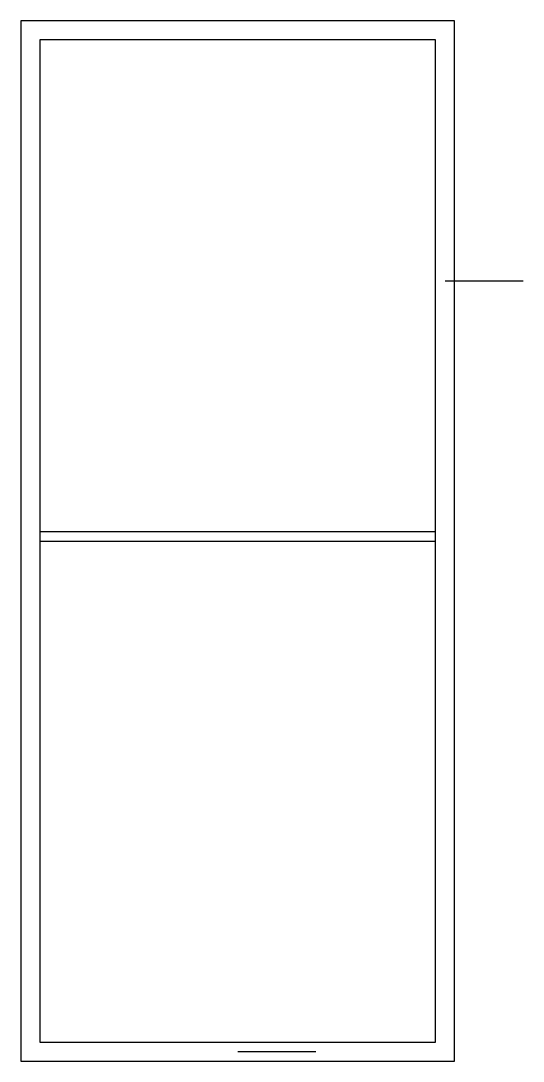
# Model space of a CAD drawing. Header units: millimetres. Extents: x 0 to 5790, y 0 to 12000.
import ezdxf

# ---------------------------------------------------------------- set-up
doc = ezdxf.new("R2010")
doc.units = ezdxf.units.MM
doc.layers.add('CUA', color=7, linetype='Continuous')
doc.layers.add('TUONG', color=7, linetype='Continuous')

# ---------------------------------------------------------------- blocks, each defined once
blk = doc.blocks.new('D1')
blk.add_line((0, 0), (900, 0))
blk = doc.blocks.new('S1')
blk.add_line((0, 0), (900, 0))

msp = doc.modelspace()

# ---------------------------------------------------------------- linework, layer by layer
at = {"layer": 'TUONG'}
for p, q in [((220, 6110), (4780, 6110)), ((220, 6000), (4780, 6000))]:
    msp.add_line(p, q, dxfattribs=at)
for points in [[(0, 0), (5000, 0), (5000, 12000), (0, 12000)], [(220, 220), (4780, 220), (4780, 11780), (220, 11780)]]:
    msp.add_lwpolyline(points, close=True, dxfattribs=at)

# ---------------------------------------------------------------- block references
at = {"layer": 'CUA'}
for name, p in [('S1', (4890, 9000)), ('D1', (2500, 110))]:
    msp.add_blockref(name, p, dxfattribs=at)

doc.saveas('drawing.dxf')
